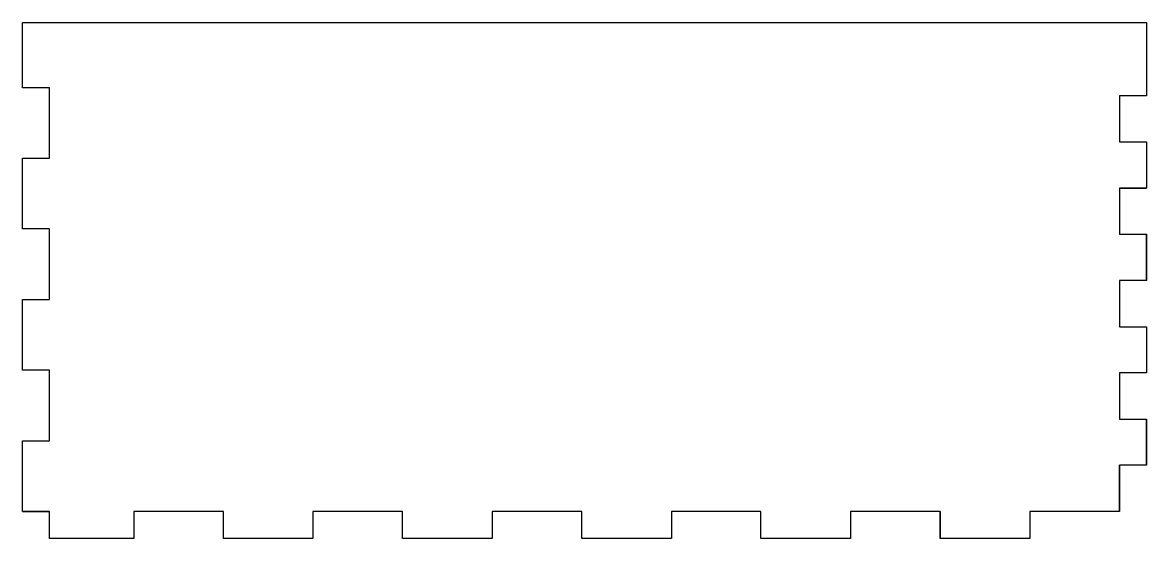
# Model space of a CAD drawing. Header units: millimetres. Extents: x -104 to 104, y -50 to 45.
import ezdxf

# ---------------------------------------------------------------- set-up
doc = ezdxf.new("R2010")
doc.units = ezdxf.units.MM
doc.layers.get('0').update_dxf_attribs({"linetype": 'CONTINUOUS'})

msp = doc.modelspace()

# ---------------------------------------------------------------- linework, layer by layer
for p, q in [((-103.5, 33), (-103.5, 45)), ((-103.5, 45), (103.5, 45)), ((103.5, 45), (103.5, 31.5)), ((-98.5, 33), (-103.5, 33)), ((-98.5, 20), (-98.5, 33)), ((103.5, 31.5), (98.5, 31.5)), ((98.5, 31.5), (98.5, 23)), ((98.5, 23), (103.5, 23)), ((103.5, 23), (103.5, 14.5)), ((-103.5, 7), (-103.5, 20)), ((-103.5, 20), (-98.5, 20)), ((98.5, 14.5), (103.5, 14.5)), ((98.5, 14.5), (98.5, 6)), ((-98.5, 7), (-103.5, 7)), ((-98.5, -6), (-98.5, 7)), ((98.5, 6), (103.5, 6)), ((103.5, -2.5), (103.5, 6)), ((103.5, -2.5), (98.5, -2.5)), ((98.5, -2.5), (98.5, -11)), ((-103.5, -19), (-103.5, -6)), ((-103.5, -6), (-98.5, -6)), ((98.5, -11), (103.5, -11)), ((103.5, -11), (103.5, -19.5)), ((-98.5, -19), (-103.5, -19)), ((-98.5, -32), (-98.5, -19)), ((103.5, -19.5), (98.5, -19.5)), ((98.5, -19.5), (98.5, -28)), ((98.5, -28), (103.5, -28)), ((103.5, -36.5), (103.5, -28)), ((-103.5, -45), (-103.5, -32)), ((-103.5, -32), (-98.5, -32)), ((103.5, -36.5), (98.5, -36.5)), ((98.5, -45), (98.5, -36.5)), ((-103.5, -45), (-98.5, -45)), ((-98.5, -50), (-98.5, -45)), ((-66.5, -45), (-83, -45)), ((-83, -45), (-83, -50)), ((-66.5, -50), (-66.5, -45)), ((-33.5, -45), (-50, -45)), ((-50, -45), (-50, -50)), ((-33.5, -50), (-33.5, -45)), ((-0.5, -45), (-17, -45)), ((-17, -45), (-17, -50)), ((-0.5, -50), (-0.5, -45)), ((32.5, -45), (16, -45)), ((16, -45), (16, -50)), ((32.5, -50), (32.5, -45)), ((65.5, -45), (49, -45)), ((49, -45), (49, -50)), ((65.5, -45), (65.5, -50)), ((98.5, -45), (82, -45)), ((82, -45), (82, -50)), ((-83, -50), (-98.5, -50)), ((-50, -50), (-66.5, -50)), ((-17, -50), (-33.5, -50)), ((16, -50), (-0.5, -50)), ((49, -50), (32.5, -50)), ((82, -50), (65.5, -50))]:
    msp.add_line(p, q)
msp.add_lwpolyline([(98.5, -11), (103.5, -11), (103.5, -19.5), (98.5, -19.5), (98.5, -28), (103.5, -28), (103.5, -36.5), (98.5, -36.5), (98.5, -45), (82, -45), (82, -50), (65.5, -50), (65.5, -45), (49, -45), (49, -50), (32.5, -50), (32.5, -45), (16, -45), (16, -50), (-0.5, -50), (-0.5, -45), (-17, -45), (-17, -50), (-33.5, -50), (-33.5, -45), (-50, -45), (-50, -50), (-66.5, -50), (-66.5, -45), (-83, -45), (-83, -50), (-98.5, -50), (-98.5, -45), (-103.5, -45), (-103.5, -32), (-98.5, -32), (-98.5, -19), (-103.5, -19), (-103.5, -6), (-98.5, -6), (-98.5, 7), (-103.5, 7), (-103.5, 20), (-98.5, 20), (-98.5, 33), (-103.5, 33), (-103.5, 45), (103.5, 45), (103.5, 31.5), (98.5, 31.5), (98.5, 23), (103.5, 23), (103.5, 14.5), (98.5, 14.5), (98.5, 6), (103.5, 6), (103.5, -2.5), (98.5, -2.5)], close=True)

doc.saveas('drawing.dxf')
